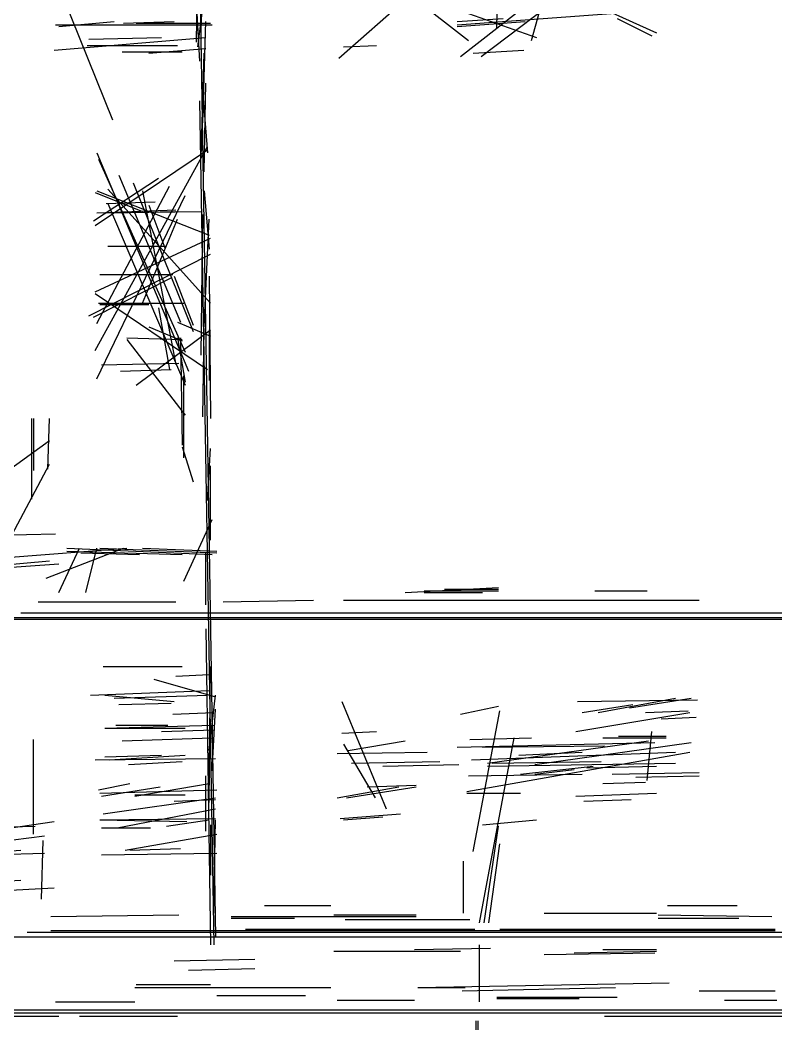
# Model space of a CAD drawing. Header units: metres. Extents: x 0.1 to 46.8, y -33.1 to 0.
# Drawn here: x 36.53 to 41.31, y -26.41 to -20.06 of the extents above; entities that cross this region are included whole.
import ezdxf

# ---------------------------------------------------------------- set-up
doc = ezdxf.new("R2010")
doc.units = ezdxf.units.M
doc.layers.add('Lines', color=7, linetype='Continuous')
doc.layers.add('Walls', color=2, linetype='Continuous')

msp = doc.modelspace()

# ---------------------------------------------------------------- linework, layer by layer
at = {"layer": 'Lines'}
for p, q in [((37.64, -17.85), (37.77, -25.86)), ((37.65, -20.2), (37.68, -18.35)), ((37.68, -20.13), (37.7, -19.55)), ((39.55, -20.11), (39.56, -19.53)), ((38.55, -20.3), (39.37, -19.58)), ((39.45, -20.29), (40.27, -19.67)), ((36.78, -19.85), (37.12, -20.69)), ((37.66, -20.23), (37.71, -19.82)), ((38.87, -19.84), (39.8, -20.17)), ((38.95, -19.86), (39.37, -20.19)), ((39.32, -20.29), (39.87, -19.86)), ((39.77, -20.19), (39.86, -19.86)), ((39.94, -19.86), (40.56, -20.14)), ((37.65, -19.98), (37.67, -20.32)), ((39.3, -20.09), (40.53, -20)), ((39.3, -20.07), (39.59, -20.05)), ((40.31, -20.05), (40.53, -20.16)), ((36.76, -20.09), (37.75, -20.09)), ((36.78, -20.1), (37.13, -20.07)), ((37.19, -20.08), (37.51, -20.07)), ((37.27, -20.08), (37.74, -20.08)), ((37.69, -20.71), (37.71, -20.07)), ((39.3, -20.1), (39.73, -20.07)), ((36.75, -20.25), (37.71, -20.17)), ((36.97, -20.18), (37.43, -20.17)), ((36.96, -20.22), (37.53, -20.22)), ((37.35, -20.27), (37.71, -20.24)), ((38.58, -20.23), (38.79, -20.22)), ((39.4, -20.27), (39.72, -20.25)), ((37.18, -20.26), (37.56, -20.26)), ((37.68, -20.93), (37.7, -20.27)), ((37.7, -21.02), (37.71, -20.46)), ((37.67, -20.57), (37.76, -25.91)), ((37.69, -20.53), (37.72, -20.9)), ((37.01, -22.15), (37.72, -20.86)), ((37.01, -21.36), (37.72, -20.88)), ((37.02, -20.9), (37.6, -22.28)), ((37.03, -20.94), (37.58, -22.16)), ((37, -21.33), (37.41, -21.06)), ((37.16, -21.04), (37.55, -21.97)), ((37.02, -21.98), (37.48, -21.11)), ((37.02, -21.14), (37.73, -21.42)), ((37.09, -21.13), (37.74, -21.85)), ((37.25, -21.09), (37.63, -22.03)), ((37.31, -21.14), (37.52, -22.24)), ((37.7, -21.14), (37.73, -21.51)), ((37.01, -21.15), (37.31, -21.27)), ((37.02, -22.33), (37.58, -21.17)), ((37.02, -21.28), (37.52, -21.26)), ((37.02, -21.28), (37.68, -21.27)), ((37.08, -21.22), (37.39, -21.21)), ((37.09, -21.22), (37.58, -22.37)), ((37.12, -21.28), (37.52, -21.27)), ((37.35, -21.23), (37.45, -21.5)), ((37.31, -21.85), (37.53, -21.32)), ((37.68, -22.18), (37.69, -21.29)), ((37.7, -22), (37.73, -21.32)), ((37.01, -21.78), (37.74, -21.44)), ((37.09, -21.49), (37.46, -21.49)), ((36.97, -21.93), (37.74, -21.54)), ((37, -21.94), (37.49, -21.69)), ((37.04, -21.67), (37.5, -21.67)), ((37.51, -21.68), (37.63, -21.99)), ((37.73, -21.68), (37.74, -22.58)), ((37.01, -21.79), (37.72, -22.27)), ((37.03, -21.85), (37.57, -21.85)), ((37.04, -21.86), (37.35, -21.86)), ((37.41, -21.88), (37.48, -22.27)), ((37.53, -21.97), (37.74, -22.06)), ((37.27, -22.37), (37.74, -22.02)), ((37.35, -22), (37.56, -22.09)), ((37.69, -22.57), (37.7, -22.01)), ((37.73, -22.02), (37.73, -22.34)), ((37.21, -22.07), (37.56, -22.08)), ((37.21, -22.08), (37.58, -22.56)), ((37.53, -22.07), (37.58, -22.35)), ((37.55, -22.07), (37.56, -22.75)), ((37.05, -22.24), (37.54, -22.23)), ((37.17, -22.28), (37.49, -22.27)), ((37.57, -22.83), (37.57, -22.31)), ((36.61, -23.09), (36.61, -22.58)), ((36.62, -22.58), (36.62, -22.91)), ((36.71, -22.9), (36.72, -22.58)), ((35.78, -23.4), (36.72, -22.72)), ((37.56, -22.76), (37.63, -22.98)), ((37.72, -23.1), (37.74, -22.77)), ((35.8, -24.6), (36.72, -22.87)), ((37.74, -23.35), (37.74, -22.88)), ((37.57, -23.61), (37.75, -23.22)), ((35.78, -23.33), (36.76, -23.31)), ((36.45, -23.46), (37.21, -23.4)), ((36.7, -23.59), (37.19, -23.4)), ((36.78, -23.68), (36.91, -23.4)), ((36.83, -23.4), (37.75, -23.44)), ((36.83, -23.42), (37.56, -23.44)), ((36.92, -23.43), (37.29, -23.44)), ((36.95, -23.68), (37.02, -23.4)), ((37.04, -23.4), (37.78, -23.43)), ((37.31, -23.4), (37.78, -23.42)), ((37.71, -23.76), (37.71, -23.43)), ((36.28, -23.52), (36.72, -23.48)), ((35.75, -23.57), (36.78, -23.5)), ((38.97, -23.68), (39.56, -23.65)), ((39.09, -23.67), (39.56, -23.67)), ((39.09, -23.68), (39.46, -23.68)), ((39.22, -23.66), (39.56, -23.66)), ((40.17, -23.67), (40.5, -23.67)), ((36.65, -23.74), (37.52, -23.74)), ((37.82, -23.74), (38.39, -23.73)), ((38.58, -23.73), (40.83, -23.73)), ((36.54, -23.81), (42.71, -23.81)), ((36.45, -23.84), (42.81, -23.84)), ((36.45, -23.85), (41.89, -23.85)), ((37.71, -23.91), (37.74, -25.91)), ((37.06, -24.15), (37.56, -24.15)), ((37.73, -25.01), (37.74, -24.15)), ((37.38, -24.23), (37.77, -24.34)), ((37.52, -24.21), (37.73, -24.2)), ((36.98, -24.33), (37.73, -24.3)), ((37.07, -24.33), (37.51, -24.37)), ((37.13, -24.35), (37.72, -24.33)), ((37.16, -24.39), (37.49, -24.38)), ((37.73, -24.68), (37.77, -24.33)), ((38.57, -24.37), (38.85, -25.05)), ((40.06, -24.37), (40.82, -24.36)), ((40.19, -24.44), (40.68, -24.35)), ((40.39, -24.41), (40.78, -24.35)), ((37.5, -24.45), (37.76, -24.44)), ((37.75, -24.81), (37.77, -24.42)), ((39.32, -24.45), (39.56, -24.4)), ((39.4, -25.32), (39.57, -24.43)), ((40.05, -24.56), (40.77, -24.44)), ((40.09, -24.44), (40.41, -24.39)), ((40.49, -24.44), (40.76, -24.43)), ((40.59, -24.48), (40.81, -24.47)), ((37.07, -24.54), (37.76, -24.52)), ((37.07, -24.54), (37.58, -24.54)), ((37.14, -24.52), (37.47, -24.52)), ((37.43, -24.56), (37.76, -24.55)), ((38.57, -24.57), (38.79, -24.56)), ((40.5, -24.87), (40.53, -24.56)), ((36.62, -25.21), (36.62, -24.61)), ((37.18, -24.62), (37.75, -24.6)), ((38.61, -24.68), (38.97, -24.62)), ((39.3, -24.66), (40.55, -24.63)), ((39.38, -24.61), (39.77, -24.6)), ((39.44, -25.77), (39.66, -24.6)), ((39.49, -24.76), (40.51, -24.62)), ((39.79, -24.77), (40.78, -24.63)), ((40.22, -24.6), (40.62, -24.6)), ((40.32, -24.59), (40.62, -24.59)), ((38.54, -24.7), (39.11, -24.69)), ((38.58, -24.64), (38.78, -24.98)), ((39.36, -24.94), (40.77, -24.69)), ((39.39, -24.74), (40.68, -24.69)), ((39.46, -24.66), (40.23, -24.65)), ((39.69, -24.71), (40.09, -24.69)), ((37.01, -24.74), (37.77, -24.73)), ((37.07, -24.72), (37.43, -24.71)), ((37.1, -24.74), (37.58, -24.71)), ((37.22, -24.77), (37.56, -24.75)), ((38.63, -24.76), (39.19, -24.75)), ((39.49, -24.78), (40.68, -24.76)), ((39.52, -24.76), (40.21, -24.75)), ((38.83, -24.78), (39.31, -24.77)), ((39.7, -24.83), (40.16, -24.78)), ((39.79, -24.83), (40.04, -24.8)), ((40.12, -24.79), (40.56, -24.78)), ((40.28, -24.83), (40.83, -24.82)), ((37.03, -24.93), (37.23, -24.89)), ((37.26, -24.97), (37.73, -24.89)), ((37.71, -25.19), (37.71, -24.84)), ((39.37, -24.84), (40.09, -24.83)), ((40.22, -24.89), (40.49, -24.88)), ((40.43, -24.85), (40.83, -24.84)), ((37.04, -24.95), (37.78, -24.93)), ((37.05, -24.97), (37.42, -24.91)), ((38.54, -24.98), (38.93, -24.91)), ((38.6, -24.98), (39.04, -24.91)), ((38.73, -24.91), (39.04, -24.9)), ((39.36, -24.95), (39.7, -24.95)), ((40.05, -24.97), (40.56, -24.95)), ((37.06, -25.08), (37.77, -24.98)), ((37.26, -24.96), (37.58, -24.96)), ((37.51, -25), (37.77, -24.99)), ((40.1, -25), (40.4, -24.99)), ((37.15, -25.17), (37.77, -25.05)), ((38.56, -25.11), (38.94, -25.08)), ((36, -25.24), (36.75, -25.13)), ((37.04, -25.12), (37.77, -25.11)), ((37.04, -25.12), (37.59, -25.13)), ((37.46, -25.16), (37.73, -25.12)), ((37.76, -25.71), (37.77, -25.12)), ((38.58, -25.12), (38.83, -25.1)), ((39.46, -25.15), (39.8, -25.12)), ((36.23, -25.17), (36.63, -25.16)), ((37.05, -25.17), (37.36, -25.17)), ((37.74, -25.15), (37.74, -25.47)), ((39.47, -25.77), (39.56, -25.16)), ((36.29, -25.27), (36.69, -25.22)), ((36.67, -25.62), (36.68, -25.25)), ((37.2, -25.31), (37.78, -25.21)), ((39.5, -25.77), (39.57, -25.27)), ((36.29, -25.33), (36.54, -25.31)), ((36.29, -25.34), (36.69, -25.33)), ((37.05, -25.34), (37.78, -25.33)), ((37.23, -25.31), (37.55, -25.3)), ((39.34, -25.71), (39.34, -25.38)), ((36, -25.53), (36.54, -25.5)), ((36, -25.59), (36.75, -25.55)), ((38.08, -25.66), (38.5, -25.66)), ((39.85, -25.71), (40.56, -25.71)), ((40.63, -25.66), (41.07, -25.66)), ((36.73, -25.73), (37.54, -25.72)), ((37.87, -25.73), (39.04, -25.73)), ((37.87, -25.74), (38.27, -25.74)), ((38.52, -25.72), (39.04, -25.72)), ((38.59, -25.75), (39.38, -25.75)), ((40.57, -25.72), (41.29, -25.73)), ((40.57, -25.74), (41.08, -25.74)), ((36.58, -25.83), (41.58, -25.83)), ((36.73, -25.82), (41.31, -25.82)), ((37.96, -25.81), (39.41, -25.81)), ((39.57, -25.81), (41.31, -25.81)), ((32.54, -25.86), (42.87, -25.86)), ((38.52, -25.95), (39.32, -25.95)), ((39.03, -25.94), (39.51, -25.93)), ((39.44, -26.27), (39.44, -25.91)), ((39.85, -25.97), (40.55, -25.96)), ((40.04, -25.96), (40.56, -25.95)), ((40.22, -25.94), (40.56, -25.94)), ((37.51, -26.01), (38.02, -26)), ((37.6, -26.07), (38.02, -26.06)), ((37.27, -26.16), (37.74, -26.16)), ((39.05, -26.18), (40.64, -26.15)), ((37.26, -26.18), (38.5, -26.18)), ((39.05, -26.18), (39.35, -26.18)), ((39.33, -26.2), (40.3, -26.18)), ((40.83, -26.2), (41.31, -26.2)), ((36.76, -26.27), (37.26, -26.27)), ((37.78, -26.23), (38.34, -26.23)), ((38.54, -26.26), (39.03, -26.26)), ((39.55, -26.24), (40.31, -26.24)), ((39.55, -26.25), (40.07, -26.25)), ((40.99, -26.26), (41.32, -26.26)), ((32.07, -26.34), (43.36, -26.34)), ((32.18, -26.32), (43.36, -26.32)), ((32.07, -26.36), (36.78, -26.36)), ((36.91, -26.36), (37.53, -26.36)), ((39.41, -26.88), (39.42, -26.39)), ((39.43, -26.39), (39.44, -27.13)), ((40.23, -26.36), (43.36, -26.36))]:
    msp.add_line(p, q, dxfattribs=at)
at = {"layer": 'Walls'}
for p, q in [((37.64, -17.85), (37.77, -25.86)), ((37.64, -17.85), (37.77, -25.86)), ((37.64, -17.85), (37.77, -25.86)), ((37.64, -17.85), (37.77, -25.86)), ((37.64, -17.85), (37.77, -25.86)), ((37.64, -17.85), (37.77, -25.86)), ((37.65, -20.2), (37.68, -18.35)), ((37.65, -20.2), (37.68, -18.35)), ((37.65, -20.2), (37.68, -18.35)), ((37.65, -20.2), (37.68, -18.35)), ((37.68, -20.13), (37.7, -19.55)), ((37.68, -20.13), (37.7, -19.55)), ((37.68, -20.13), (37.7, -19.55)), ((37.68, -20.13), (37.7, -19.55)), ((37.68, -20.13), (37.7, -19.55)), ((37.68, -20.13), (37.7, -19.55)), ((38.55, -20.3), (39.37, -19.58)), ((39.45, -20.29), (40.27, -19.67)), ((38.87, -19.84), (39.8, -20.17)), ((38.87, -19.84), (39.8, -20.17)), ((39.32, -20.29), (39.87, -19.86)), ((39.32, -20.29), (39.87, -19.86)), ((39.3, -20.09), (40.53, -20)), ((39.3, -20.09), (40.53, -20)), ((39.3, -20.09), (40.53, -20)), ((36.76, -20.09), (37.75, -20.09)), ((36.76, -20.09), (37.75, -20.09)), ((36.76, -20.09), (37.75, -20.09)), ((36.76, -20.09), (37.75, -20.09)), ((36.76, -20.09), (37.75, -20.09)), ((36.76, -20.09), (37.75, -20.09)), ((37.69, -20.71), (37.71, -20.07)), ((37.69, -20.71), (37.71, -20.07)), ((37.69, -20.71), (37.71, -20.07)), ((36.75, -20.25), (37.71, -20.17)), ((36.75, -20.25), (37.71, -20.17)), ((36.75, -20.25), (37.71, -20.17)), ((36.75, -20.25), (37.71, -20.17)), ((36.75, -20.25), (37.71, -20.17)), ((36.75, -20.25), (37.71, -20.17)), ((36.96, -20.22), (37.53, -20.22)), ((36.96, -20.22), (37.53, -20.22)), ((36.96, -20.22), (37.53, -20.22)), ((36.96, -20.22), (37.53, -20.22)), ((36.96, -20.22), (37.53, -20.22)), ((36.96, -20.22), (37.53, -20.22)), ((37.68, -20.93), (37.7, -20.27)), ((37.68, -20.93), (37.7, -20.27)), ((37.7, -21.02), (37.71, -20.46)), ((37.67, -20.57), (37.76, -25.91)), ((37.01, -22.15), (37.72, -20.86)), ((37.01, -21.36), (37.72, -20.88)), ((37.01, -21.36), (37.72, -20.88)), ((37.01, -21.36), (37.72, -20.88)), ((37.02, -20.9), (37.6, -22.28)), ((37.03, -20.94), (37.58, -22.16)), ((37.16, -21.04), (37.55, -21.97)), ((37.02, -21.98), (37.48, -21.11)), ((37.02, -21.98), (37.48, -21.11)), ((37.25, -21.09), (37.63, -22.03)), ((37.31, -21.14), (37.52, -22.24)), ((37.31, -21.14), (37.52, -22.24)), ((37.02, -22.33), (37.58, -21.17)), ((37.02, -22.33), (37.58, -21.17)), ((37.02, -22.33), (37.58, -21.17)), ((37.02, -21.28), (37.52, -21.26)), ((37.02, -21.28), (37.68, -21.27)), ((37.09, -21.22), (37.58, -22.37)), ((37.09, -21.22), (37.58, -22.37)), ((37.09, -21.22), (37.58, -22.37)), ((37.09, -21.22), (37.58, -22.37)), ((37.31, -21.85), (37.53, -21.32)), ((37.31, -21.85), (37.53, -21.32)), ((37.68, -22.18), (37.69, -21.29)), ((37.68, -22.18), (37.69, -21.29)), ((37.68, -22.18), (37.69, -21.29)), ((37.7, -22), (37.73, -21.32)), ((37.7, -22), (37.73, -21.32)), ((37.7, -22), (37.73, -21.32)), ((37.7, -22), (37.73, -21.32)), ((37.01, -21.78), (37.74, -21.44)), ((37.01, -21.78), (37.74, -21.44)), ((36.97, -21.93), (37.74, -21.54)), ((36.97, -21.93), (37.74, -21.54)), ((37, -21.94), (37.49, -21.69)), ((37, -21.94), (37.49, -21.69)), ((37, -21.94), (37.49, -21.69)), ((37.73, -21.68), (37.74, -22.58)), ((37.73, -21.68), (37.74, -22.58)), ((37.73, -21.68), (37.74, -22.58)), ((37.73, -21.68), (37.74, -22.58)), ((37.73, -21.68), (37.74, -22.58)), ((37.73, -21.68), (37.74, -22.58)), ((37.03, -21.85), (37.57, -21.85)), ((37.03, -21.85), (37.57, -21.85)), ((37.27, -22.37), (37.74, -22.02)), ((37.27, -22.37), (37.74, -22.02)), ((37.69, -22.57), (37.7, -22.01)), ((37.69, -22.57), (37.7, -22.01)), ((37.69, -22.57), (37.7, -22.01)), ((37.69, -22.57), (37.7, -22.01)), ((37.69, -22.57), (37.7, -22.01)), ((37.69, -22.57), (37.7, -22.01)), ((37.55, -22.07), (37.56, -22.75)), ((37.55, -22.07), (37.56, -22.75)), ((37.55, -22.07), (37.56, -22.75)), ((37.55, -22.07), (37.56, -22.75)), ((37.55, -22.07), (37.56, -22.75)), ((37.55, -22.07), (37.56, -22.75)), ((37.55, -22.07), (37.56, -22.75)), ((37.57, -22.83), (37.57, -22.31)), ((37.57, -22.83), (37.57, -22.31)), ((37.57, -22.83), (37.57, -22.31)), ((37.57, -22.83), (37.57, -22.31)), ((37.57, -22.83), (37.57, -22.31)), ((36.61, -23.09), (36.61, -22.58)), ((36.61, -23.09), (36.61, -22.58)), ((36.61, -23.09), (36.61, -22.58)), ((36.61, -23.09), (36.61, -22.58)), ((36.61, -23.09), (36.61, -22.58)), ((36.61, -23.09), (36.61, -22.58)), ((35.78, -23.33), (36.76, -23.31)), ((35.78, -23.33), (36.76, -23.31)), ((35.78, -23.33), (36.76, -23.31)), ((36.45, -23.46), (37.21, -23.4)), ((36.45, -23.46), (37.21, -23.4)), ((36.45, -23.46), (37.21, -23.4)), ((36.45, -23.46), (37.21, -23.4)), ((36.45, -23.46), (37.21, -23.4)), ((36.45, -23.46), (37.21, -23.4)), ((36.83, -23.4), (37.75, -23.44)), ((36.83, -23.4), (37.75, -23.44)), ((36.83, -23.4), (37.75, -23.44)), ((36.83, -23.42), (37.56, -23.44)), ((36.83, -23.42), (37.56, -23.44)), ((36.83, -23.42), (37.56, -23.44)), ((36.83, -23.42), (37.56, -23.44)), ((37.04, -23.4), (37.78, -23.43)), ((37.04, -23.4), (37.78, -23.43)), ((37.04, -23.4), (37.78, -23.43)), ((37.04, -23.4), (37.78, -23.43)), ((37.04, -23.4), (37.78, -23.43)), ((35.75, -23.57), (36.78, -23.5)), ((35.75, -23.57), (36.78, -23.5)), ((35.75, -23.57), (36.78, -23.5)), ((35.75, -23.57), (36.78, -23.5)), ((38.97, -23.68), (39.56, -23.65)), ((38.97, -23.68), (39.56, -23.65)), ((38.97, -23.68), (39.56, -23.65)), ((38.97, -23.68), (39.56, -23.65)), ((36.65, -23.74), (37.52, -23.74)), ((36.65, -23.74), (37.52, -23.74)), ((36.65, -23.74), (37.52, -23.74)), ((36.65, -23.74), (37.52, -23.74)), ((36.65, -23.74), (37.52, -23.74)), ((36.65, -23.74), (37.52, -23.74)), ((36.65, -23.74), (37.52, -23.74)), ((37.82, -23.74), (38.39, -23.73)), ((38.58, -23.73), (40.83, -23.73)), ((38.58, -23.73), (40.83, -23.73)), ((36.54, -23.81), (42.71, -23.81)), ((36.54, -23.81), (42.71, -23.81)), ((36.45, -23.84), (42.81, -23.84)), ((36.45, -23.84), (42.81, -23.84)), ((36.45, -23.85), (41.89, -23.85)), ((36.45, -23.85), (41.89, -23.85)), ((36.45, -23.85), (41.89, -23.85)), ((36.45, -23.85), (41.89, -23.85)), ((37.71, -23.91), (37.74, -25.91)), ((37.71, -23.91), (37.74, -25.91)), ((37.06, -24.15), (37.56, -24.15)), ((37.06, -24.15), (37.56, -24.15)), ((37.06, -24.15), (37.56, -24.15)), ((37.06, -24.15), (37.56, -24.15)), ((37.06, -24.15), (37.56, -24.15)), ((37.06, -24.15), (37.56, -24.15)), ((37.06, -24.15), (37.56, -24.15)), ((37.06, -24.15), (37.56, -24.15)), ((37.06, -24.15), (37.56, -24.15)), ((37.06, -24.15), (37.56, -24.15)), ((37.06, -24.15), (37.56, -24.15)), ((37.73, -25.01), (37.74, -24.15)), ((36.98, -24.33), (37.73, -24.3)), ((36.98, -24.33), (37.73, -24.3)), ((36.98, -24.33), (37.73, -24.3)), ((36.98, -24.33), (37.73, -24.3)), ((36.98, -24.33), (37.73, -24.3)), ((36.98, -24.33), (37.73, -24.3)), ((36.98, -24.33), (37.73, -24.3)), ((36.98, -24.33), (37.73, -24.3)), ((37.13, -24.35), (37.72, -24.33)), ((37.13, -24.35), (37.72, -24.33)), ((37.13, -24.35), (37.72, -24.33)), ((37.13, -24.35), (37.72, -24.33)), ((37.13, -24.35), (37.72, -24.33)), ((37.13, -24.35), (37.72, -24.33)), ((37.13, -24.35), (37.72, -24.33)), ((37.13, -24.35), (37.72, -24.33)), ((37.13, -24.35), (37.72, -24.33)), ((37.13, -24.35), (37.72, -24.33)), ((37.13, -24.35), (37.72, -24.33)), ((40.06, -24.37), (40.82, -24.36)), ((40.06, -24.37), (40.82, -24.36)), ((40.06, -24.37), (40.82, -24.36)), ((40.06, -24.37), (40.82, -24.36)), ((40.06, -24.37), (40.82, -24.36)), ((40.06, -24.37), (40.82, -24.36)), ((40.06, -24.37), (40.82, -24.36)), ((40.06, -24.37), (40.82, -24.36)), ((40.06, -24.37), (40.82, -24.36)), ((40.06, -24.37), (40.82, -24.36)), ((39.4, -25.32), (39.57, -24.43)), ((39.4, -25.32), (39.57, -24.43)), ((39.4, -25.32), (39.57, -24.43)), ((40.05, -24.56), (40.77, -24.44)), ((40.05, -24.56), (40.77, -24.44)), ((40.05, -24.56), (40.77, -24.44)), ((40.05, -24.56), (40.77, -24.44)), ((40.05, -24.56), (40.77, -24.44)), ((40.05, -24.56), (40.77, -24.44)), ((40.05, -24.56), (40.77, -24.44)), ((40.05, -24.56), (40.77, -24.44)), ((40.05, -24.56), (40.77, -24.44)), ((40.05, -24.56), (40.77, -24.44)), ((40.05, -24.56), (40.77, -24.44)), ((37.07, -24.54), (37.76, -24.52)), ((37.07, -24.54), (37.76, -24.52)), ((37.07, -24.54), (37.76, -24.52)), ((37.07, -24.54), (37.76, -24.52)), ((37.07, -24.54), (37.76, -24.52)), ((37.07, -24.54), (37.76, -24.52)), ((37.07, -24.54), (37.76, -24.52)), ((37.07, -24.54), (37.76, -24.52)), ((37.07, -24.54), (37.76, -24.52)), ((37.07, -24.54), (37.76, -24.52)), ((37.07, -24.54), (37.58, -24.54)), ((37.07, -24.54), (37.58, -24.54)), ((37.07, -24.54), (37.58, -24.54)), ((37.07, -24.54), (37.58, -24.54)), ((37.07, -24.54), (37.58, -24.54)), ((37.07, -24.54), (37.58, -24.54)), ((37.07, -24.54), (37.58, -24.54)), ((37.07, -24.54), (37.58, -24.54)), ((37.07, -24.54), (37.58, -24.54)), ((37.07, -24.54), (37.58, -24.54)), ((36.62, -25.21), (36.62, -24.61)), ((36.62, -25.21), (36.62, -24.61)), ((36.62, -25.21), (36.62, -24.61)), ((36.62, -25.21), (36.62, -24.61)), ((36.62, -25.21), (36.62, -24.61)), ((36.62, -25.21), (36.62, -24.61)), ((37.18, -24.62), (37.75, -24.6)), ((37.18, -24.62), (37.75, -24.6)), ((37.18, -24.62), (37.75, -24.6)), ((37.18, -24.62), (37.75, -24.6)), ((37.18, -24.62), (37.75, -24.6)), ((37.18, -24.62), (37.75, -24.6)), ((37.18, -24.62), (37.75, -24.6)), ((37.18, -24.62), (37.75, -24.6)), ((37.18, -24.62), (37.75, -24.6)), ((37.18, -24.62), (37.75, -24.6)), ((37.18, -24.62), (37.75, -24.6)), ((39.3, -24.66), (40.55, -24.63)), ((39.3, -24.66), (40.55, -24.63)), ((39.3, -24.66), (40.55, -24.63)), ((39.3, -24.66), (40.55, -24.63)), ((39.3, -24.66), (40.55, -24.63)), ((39.3, -24.66), (40.55, -24.63)), ((39.3, -24.66), (40.55, -24.63)), ((39.3, -24.66), (40.55, -24.63)), ((39.44, -25.77), (39.66, -24.6)), ((39.44, -25.77), (39.66, -24.6)), ((39.44, -25.77), (39.66, -24.6)), ((39.49, -24.76), (40.51, -24.62)), ((39.49, -24.76), (40.51, -24.62)), ((39.49, -24.76), (40.51, -24.62)), ((39.49, -24.76), (40.51, -24.62)), ((39.49, -24.76), (40.51, -24.62)), ((39.49, -24.76), (40.51, -24.62)), ((39.49, -24.76), (40.51, -24.62)), ((39.79, -24.77), (40.78, -24.63)), ((39.79, -24.77), (40.78, -24.63)), ((39.79, -24.77), (40.78, -24.63)), ((39.79, -24.77), (40.78, -24.63)), ((39.79, -24.77), (40.78, -24.63)), ((39.79, -24.77), (40.78, -24.63)), ((39.79, -24.77), (40.78, -24.63)), ((39.79, -24.77), (40.78, -24.63)), ((39.79, -24.77), (40.78, -24.63)), ((39.79, -24.77), (40.78, -24.63)), ((39.79, -24.77), (40.78, -24.63)), ((39.79, -24.77), (40.78, -24.63)), ((39.36, -24.94), (40.77, -24.69)), ((39.36, -24.94), (40.77, -24.69)), ((39.36, -24.94), (40.77, -24.69)), ((39.36, -24.94), (40.77, -24.69)), ((39.36, -24.94), (40.77, -24.69)), ((39.36, -24.94), (40.77, -24.69)), ((39.36, -24.94), (40.77, -24.69)), ((39.36, -24.94), (40.77, -24.69)), ((39.36, -24.94), (40.77, -24.69)), ((39.39, -24.74), (40.68, -24.69)), ((39.39, -24.74), (40.68, -24.69)), ((39.39, -24.74), (40.68, -24.69)), ((39.39, -24.74), (40.68, -24.69)), ((39.39, -24.74), (40.68, -24.69)), ((39.39, -24.74), (40.68, -24.69)), ((39.39, -24.74), (40.68, -24.69)), ((39.39, -24.74), (40.68, -24.69)), ((39.46, -24.66), (40.23, -24.65)), ((39.46, -24.66), (40.23, -24.65)), ((39.46, -24.66), (40.23, -24.65)), ((39.46, -24.66), (40.23, -24.65)), ((39.46, -24.66), (40.23, -24.65)), ((39.46, -24.66), (40.23, -24.65)), ((39.46, -24.66), (40.23, -24.65)), ((39.46, -24.66), (40.23, -24.65)), ((39.46, -24.66), (40.23, -24.65)), ((39.46, -24.66), (40.23, -24.65)), ((37.01, -24.74), (37.77, -24.73)), ((37.01, -24.74), (37.77, -24.73)), ((37.01, -24.74), (37.77, -24.73)), ((37.01, -24.74), (37.77, -24.73)), ((37.01, -24.74), (37.77, -24.73)), ((37.01, -24.74), (37.77, -24.73)), ((37.01, -24.74), (37.77, -24.73)), ((37.01, -24.74), (37.77, -24.73)), ((37.01, -24.74), (37.77, -24.73)), ((37.01, -24.74), (37.77, -24.73)), ((37.01, -24.74), (37.77, -24.73)), ((39.49, -24.78), (40.68, -24.76)), ((39.49, -24.78), (40.68, -24.76)), ((39.49, -24.78), (40.68, -24.76)), ((39.49, -24.78), (40.68, -24.76)), ((39.49, -24.78), (40.68, -24.76)), ((39.49, -24.78), (40.68, -24.76)), ((39.49, -24.78), (40.68, -24.76)), ((39.49, -24.78), (40.68, -24.76)), ((39.49, -24.78), (40.68, -24.76)), ((39.52, -24.76), (40.21, -24.75)), ((39.52, -24.76), (40.21, -24.75)), ((39.52, -24.76), (40.21, -24.75)), ((39.52, -24.76), (40.21, -24.75)), ((39.52, -24.76), (40.21, -24.75)), ((39.52, -24.76), (40.21, -24.75)), ((39.52, -24.76), (40.21, -24.75)), ((39.52, -24.76), (40.21, -24.75)), ((39.52, -24.76), (40.21, -24.75)), ((40.28, -24.83), (40.83, -24.82)), ((40.28, -24.83), (40.83, -24.82)), ((40.28, -24.83), (40.83, -24.82)), ((40.28, -24.83), (40.83, -24.82)), ((40.28, -24.83), (40.83, -24.82)), ((40.28, -24.83), (40.83, -24.82)), ((40.28, -24.83), (40.83, -24.82)), ((40.28, -24.83), (40.83, -24.82)), ((40.28, -24.83), (40.83, -24.82)), ((40.28, -24.83), (40.83, -24.82)), ((40.28, -24.83), (40.83, -24.82)), ((39.37, -24.84), (40.09, -24.83)), ((39.37, -24.84), (40.09, -24.83)), ((39.37, -24.84), (40.09, -24.83)), ((39.37, -24.84), (40.09, -24.83)), ((39.37, -24.84), (40.09, -24.83)), ((39.37, -24.84), (40.09, -24.83)), ((39.37, -24.84), (40.09, -24.83)), ((39.37, -24.84), (40.09, -24.83)), ((39.37, -24.84), (40.09, -24.83)), ((39.37, -24.84), (40.09, -24.83)), ((37.04, -24.95), (37.78, -24.93)), ((37.04, -24.95), (37.78, -24.93)), ((37.04, -24.95), (37.78, -24.93)), ((37.04, -24.95), (37.78, -24.93)), ((37.04, -24.95), (37.78, -24.93)), ((37.04, -24.95), (37.78, -24.93)), ((37.04, -24.95), (37.78, -24.93)), ((37.04, -24.95), (37.78, -24.93)), ((37.04, -24.95), (37.78, -24.93)), ((37.04, -24.95), (37.78, -24.93)), ((37.04, -24.95), (37.78, -24.93)), ((37.04, -24.95), (37.78, -24.93)), ((40.05, -24.97), (40.56, -24.95)), ((40.05, -24.97), (40.56, -24.95)), ((40.05, -24.97), (40.56, -24.95)), ((40.05, -24.97), (40.56, -24.95)), ((40.05, -24.97), (40.56, -24.95)), ((40.05, -24.97), (40.56, -24.95)), ((40.05, -24.97), (40.56, -24.95)), ((40.05, -24.97), (40.56, -24.95)), ((40.05, -24.97), (40.56, -24.95)), ((40.05, -24.97), (40.56, -24.95)), ((40.05, -24.97), (40.56, -24.95)), ((40.05, -24.97), (40.56, -24.95)), ((40.05, -24.97), (40.56, -24.95)), ((37.06, -25.08), (37.77, -24.98)), ((37.06, -25.08), (37.77, -24.98)), ((37.06, -25.08), (37.77, -24.98)), ((37.06, -25.08), (37.77, -24.98)), ((37.06, -25.08), (37.77, -24.98)), ((37.06, -25.08), (37.77, -24.98)), ((37.06, -25.08), (37.77, -24.98)), ((37.06, -25.08), (37.77, -24.98)), ((37.06, -25.08), (37.77, -24.98)), ((37.15, -25.17), (37.77, -25.05)), ((37.15, -25.17), (37.77, -25.05)), ((37.15, -25.17), (37.77, -25.05)), ((37.15, -25.17), (37.77, -25.05)), ((37.15, -25.17), (37.77, -25.05)), ((36, -25.24), (36.75, -25.13)), ((36, -25.24), (36.75, -25.13)), ((37.04, -25.12), (37.77, -25.11)), ((37.04, -25.12), (37.77, -25.11)), ((37.04, -25.12), (37.77, -25.11)), ((37.04, -25.12), (37.77, -25.11)), ((37.04, -25.12), (37.77, -25.11)), ((37.04, -25.12), (37.77, -25.11)), ((37.04, -25.12), (37.77, -25.11)), ((37.04, -25.12), (37.77, -25.11)), ((37.04, -25.12), (37.77, -25.11)), ((37.04, -25.12), (37.59, -25.13)), ((37.04, -25.12), (37.59, -25.13)), ((37.04, -25.12), (37.59, -25.13)), ((37.04, -25.12), (37.59, -25.13)), ((37.04, -25.12), (37.59, -25.13)), ((37.04, -25.12), (37.59, -25.13)), ((37.04, -25.12), (37.59, -25.13)), ((37.04, -25.12), (37.59, -25.13)), ((37.76, -25.71), (37.77, -25.12)), ((39.47, -25.77), (39.56, -25.16)), ((39.47, -25.77), (39.56, -25.16)), ((37.2, -25.31), (37.78, -25.21)), ((37.2, -25.31), (37.78, -25.21)), ((37.2, -25.31), (37.78, -25.21)), ((37.2, -25.31), (37.78, -25.21)), ((37.2, -25.31), (37.78, -25.21)), ((37.2, -25.31), (37.78, -25.21)), ((37.2, -25.31), (37.78, -25.21)), ((37.2, -25.31), (37.78, -25.21)), ((37.2, -25.31), (37.78, -25.21)), ((37.2, -25.31), (37.78, -25.21)), ((37.2, -25.31), (37.78, -25.21)), ((39.5, -25.77), (39.57, -25.27)), ((39.5, -25.77), (39.57, -25.27)), ((37.05, -25.34), (37.78, -25.33)), ((37.05, -25.34), (37.78, -25.33)), ((37.05, -25.34), (37.78, -25.33)), ((37.05, -25.34), (37.78, -25.33)), ((37.05, -25.34), (37.78, -25.33)), ((37.05, -25.34), (37.78, -25.33)), ((37.05, -25.34), (37.78, -25.33)), ((37.05, -25.34), (37.78, -25.33)), ((37.05, -25.34), (37.78, -25.33)), ((36, -25.53), (36.54, -25.5)), ((36, -25.59), (36.75, -25.55)), ((36, -25.59), (36.75, -25.55)), ((39.85, -25.71), (40.56, -25.71)), ((39.85, -25.71), (40.56, -25.71)), ((39.85, -25.71), (40.56, -25.71)), ((39.85, -25.71), (40.56, -25.71)), ((39.85, -25.71), (40.56, -25.71)), ((39.85, -25.71), (40.56, -25.71)), ((39.85, -25.71), (40.56, -25.71)), ((39.85, -25.71), (40.56, -25.71)), ((39.85, -25.71), (40.56, -25.71)), ((39.85, -25.71), (40.56, -25.71)), ((36.73, -25.73), (37.54, -25.72)), ((36.73, -25.73), (37.54, -25.72)), ((36.73, -25.73), (37.54, -25.72)), ((36.73, -25.73), (37.54, -25.72)), ((36.73, -25.73), (37.54, -25.72)), ((36.73, -25.73), (37.54, -25.72)), ((36.73, -25.73), (37.54, -25.72)), ((36.73, -25.73), (37.54, -25.72)), ((36.73, -25.73), (37.54, -25.72)), ((36.73, -25.73), (37.54, -25.72)), ((37.87, -25.73), (39.04, -25.73)), ((37.87, -25.73), (39.04, -25.73)), ((37.87, -25.73), (39.04, -25.73)), ((37.87, -25.73), (39.04, -25.73)), ((37.87, -25.73), (39.04, -25.73)), ((37.87, -25.73), (39.04, -25.73)), ((37.87, -25.73), (39.04, -25.73)), ((37.87, -25.73), (39.04, -25.73)), ((37.87, -25.73), (39.04, -25.73)), ((37.87, -25.73), (39.04, -25.73)), ((38.52, -25.72), (39.04, -25.72)), ((38.52, -25.72), (39.04, -25.72)), ((38.52, -25.72), (39.04, -25.72)), ((38.52, -25.72), (39.04, -25.72)), ((38.52, -25.72), (39.04, -25.72)), ((38.59, -25.75), (39.38, -25.75)), ((38.59, -25.75), (39.38, -25.75)), ((38.59, -25.75), (39.38, -25.75)), ((38.59, -25.75), (39.38, -25.75)), ((40.57, -25.72), (41.29, -25.73)), ((40.57, -25.72), (41.29, -25.73)), ((40.57, -25.72), (41.29, -25.73)), ((40.57, -25.72), (41.29, -25.73)), ((40.57, -25.74), (41.08, -25.74)), ((40.57, -25.74), (41.08, -25.74)), ((40.57, -25.74), (41.08, -25.74)), ((40.57, -25.74), (41.08, -25.74)), ((36.58, -25.83), (41.58, -25.83)), ((36.58, -25.83), (41.58, -25.83)), ((36.58, -25.83), (41.58, -25.83)), ((36.58, -25.83), (41.58, -25.83)), ((36.73, -25.82), (41.31, -25.82)), ((36.73, -25.82), (41.31, -25.82)), ((36.73, -25.82), (41.31, -25.82)), ((36.73, -25.82), (41.31, -25.82)), ((37.96, -25.81), (39.41, -25.81)), ((37.96, -25.81), (39.41, -25.81)), ((37.96, -25.81), (39.41, -25.81)), ((37.96, -25.81), (39.41, -25.81)), ((37.96, -25.81), (39.41, -25.81)), ((37.96, -25.81), (39.41, -25.81)), ((39.57, -25.81), (41.31, -25.81)), ((39.57, -25.81), (41.31, -25.81)), ((39.57, -25.81), (41.31, -25.81)), ((39.57, -25.81), (41.31, -25.81)), ((39.57, -25.81), (41.31, -25.81)), ((39.57, -25.81), (41.31, -25.81)), ((39.57, -25.81), (41.31, -25.81)), ((39.57, -25.81), (41.31, -25.81)), ((39.57, -25.81), (41.31, -25.81)), ((32.54, -25.86), (42.87, -25.86)), ((32.54, -25.86), (42.87, -25.86)), ((32.54, -25.86), (42.87, -25.86)), ((32.54, -25.86), (42.87, -25.86)), ((32.54, -25.86), (42.87, -25.86)), ((32.54, -25.86), (42.87, -25.86)), ((32.54, -25.86), (42.87, -25.86)), ((32.54, -25.86), (42.87, -25.86)), ((32.54, -25.86), (42.87, -25.86)), ((32.54, -25.86), (42.87, -25.86)), ((38.52, -25.95), (39.32, -25.95)), ((38.52, -25.95), (39.32, -25.95)), ((38.52, -25.95), (39.32, -25.95)), ((38.52, -25.95), (39.32, -25.95)), ((38.52, -25.95), (39.32, -25.95)), ((38.52, -25.95), (39.32, -25.95)), ((39.85, -25.97), (40.55, -25.96)), ((39.85, -25.97), (40.55, -25.96)), ((39.85, -25.97), (40.55, -25.96)), ((39.85, -25.97), (40.55, -25.96)), ((39.85, -25.97), (40.55, -25.96)), ((39.85, -25.97), (40.55, -25.96)), ((39.85, -25.97), (40.55, -25.96)), ((39.85, -25.97), (40.55, -25.96)), ((40.04, -25.96), (40.56, -25.95)), ((40.04, -25.96), (40.56, -25.95)), ((40.04, -25.96), (40.56, -25.95)), ((40.04, -25.96), (40.56, -25.95)), ((40.04, -25.96), (40.56, -25.95)), ((40.04, -25.96), (40.56, -25.95)), ((40.04, -25.96), (40.56, -25.95)), ((40.04, -25.96), (40.56, -25.95)), ((37.51, -26.01), (38.02, -26)), ((37.51, -26.01), (38.02, -26)), ((37.51, -26.01), (38.02, -26)), ((37.51, -26.01), (38.02, -26)), ((37.51, -26.01), (38.02, -26)), ((37.51, -26.01), (38.02, -26)), ((37.51, -26.01), (38.02, -26)), ((37.51, -26.01), (38.02, -26)), ((37.51, -26.01), (38.02, -26)), ((37.51, -26.01), (38.02, -26)), ((39.05, -26.18), (40.64, -26.15)), ((39.05, -26.18), (40.64, -26.15)), ((39.05, -26.18), (40.64, -26.15)), ((39.05, -26.18), (40.64, -26.15)), ((37.26, -26.18), (38.5, -26.18)), ((37.26, -26.18), (38.5, -26.18)), ((37.26, -26.18), (38.5, -26.18)), ((37.26, -26.18), (38.5, -26.18)), ((37.26, -26.18), (38.5, -26.18)), ((37.26, -26.18), (38.5, -26.18)), ((37.26, -26.18), (38.5, -26.18)), ((39.33, -26.2), (40.3, -26.18)), ((39.33, -26.2), (40.3, -26.18)), ((39.33, -26.2), (40.3, -26.18)), ((39.33, -26.2), (40.3, -26.18)), ((36.76, -26.27), (37.26, -26.27)), ((36.76, -26.27), (37.26, -26.27)), ((36.76, -26.27), (37.26, -26.27)), ((36.76, -26.27), (37.26, -26.27)), ((37.78, -26.23), (38.34, -26.23)), ((37.78, -26.23), (38.34, -26.23)), ((37.78, -26.23), (38.34, -26.23)), ((37.78, -26.23), (38.34, -26.23)), ((37.78, -26.23), (38.34, -26.23)), ((37.78, -26.23), (38.34, -26.23)), ((37.78, -26.23), (38.34, -26.23)), ((39.55, -26.24), (40.31, -26.24)), ((39.55, -26.24), (40.31, -26.24)), ((39.55, -26.24), (40.31, -26.24)), ((39.55, -26.24), (40.31, -26.24)), ((39.55, -26.25), (40.07, -26.25)), ((39.55, -26.25), (40.07, -26.25)), ((39.55, -26.25), (40.07, -26.25)), ((39.55, -26.25), (40.07, -26.25)), ((39.55, -26.25), (40.07, -26.25)), ((32.07, -26.34), (43.36, -26.34)), ((32.07, -26.34), (43.36, -26.34)), ((32.07, -26.34), (43.36, -26.34)), ((32.07, -26.34), (43.36, -26.34)), ((32.07, -26.34), (43.36, -26.34)), ((32.07, -26.34), (43.36, -26.34)), ((32.18, -26.32), (43.36, -26.32)), ((32.18, -26.32), (43.36, -26.32)), ((32.18, -26.32), (43.36, -26.32)), ((32.18, -26.32), (43.36, -26.32)), ((32.18, -26.32), (43.36, -26.32)), ((32.18, -26.32), (43.36, -26.32)), ((32.07, -26.36), (36.78, -26.36)), ((32.07, -26.36), (36.78, -26.36)), ((32.07, -26.36), (36.78, -26.36)), ((32.07, -26.36), (36.78, -26.36)), ((32.07, -26.36), (36.78, -26.36)), ((32.07, -26.36), (36.78, -26.36)), ((32.07, -26.36), (36.78, -26.36)), ((32.07, -26.36), (36.78, -26.36)), ((32.07, -26.36), (36.78, -26.36)), ((32.07, -26.36), (36.78, -26.36)), ((32.07, -26.36), (36.78, -26.36)), ((36.91, -26.36), (37.53, -26.36)), ((36.91, -26.36), (37.53, -26.36)), ((36.91, -26.36), (37.53, -26.36)), ((36.91, -26.36), (37.53, -26.36)), ((36.91, -26.36), (37.53, -26.36)), ((36.91, -26.36), (37.53, -26.36)), ((36.91, -26.36), (37.53, -26.36)), ((39.43, -26.39), (39.44, -27.13)), ((40.23, -26.36), (43.36, -26.36)), ((40.23, -26.36), (43.36, -26.36))]:
    msp.add_line(p, q, dxfattribs=at)

doc.saveas('drawing.dxf')
